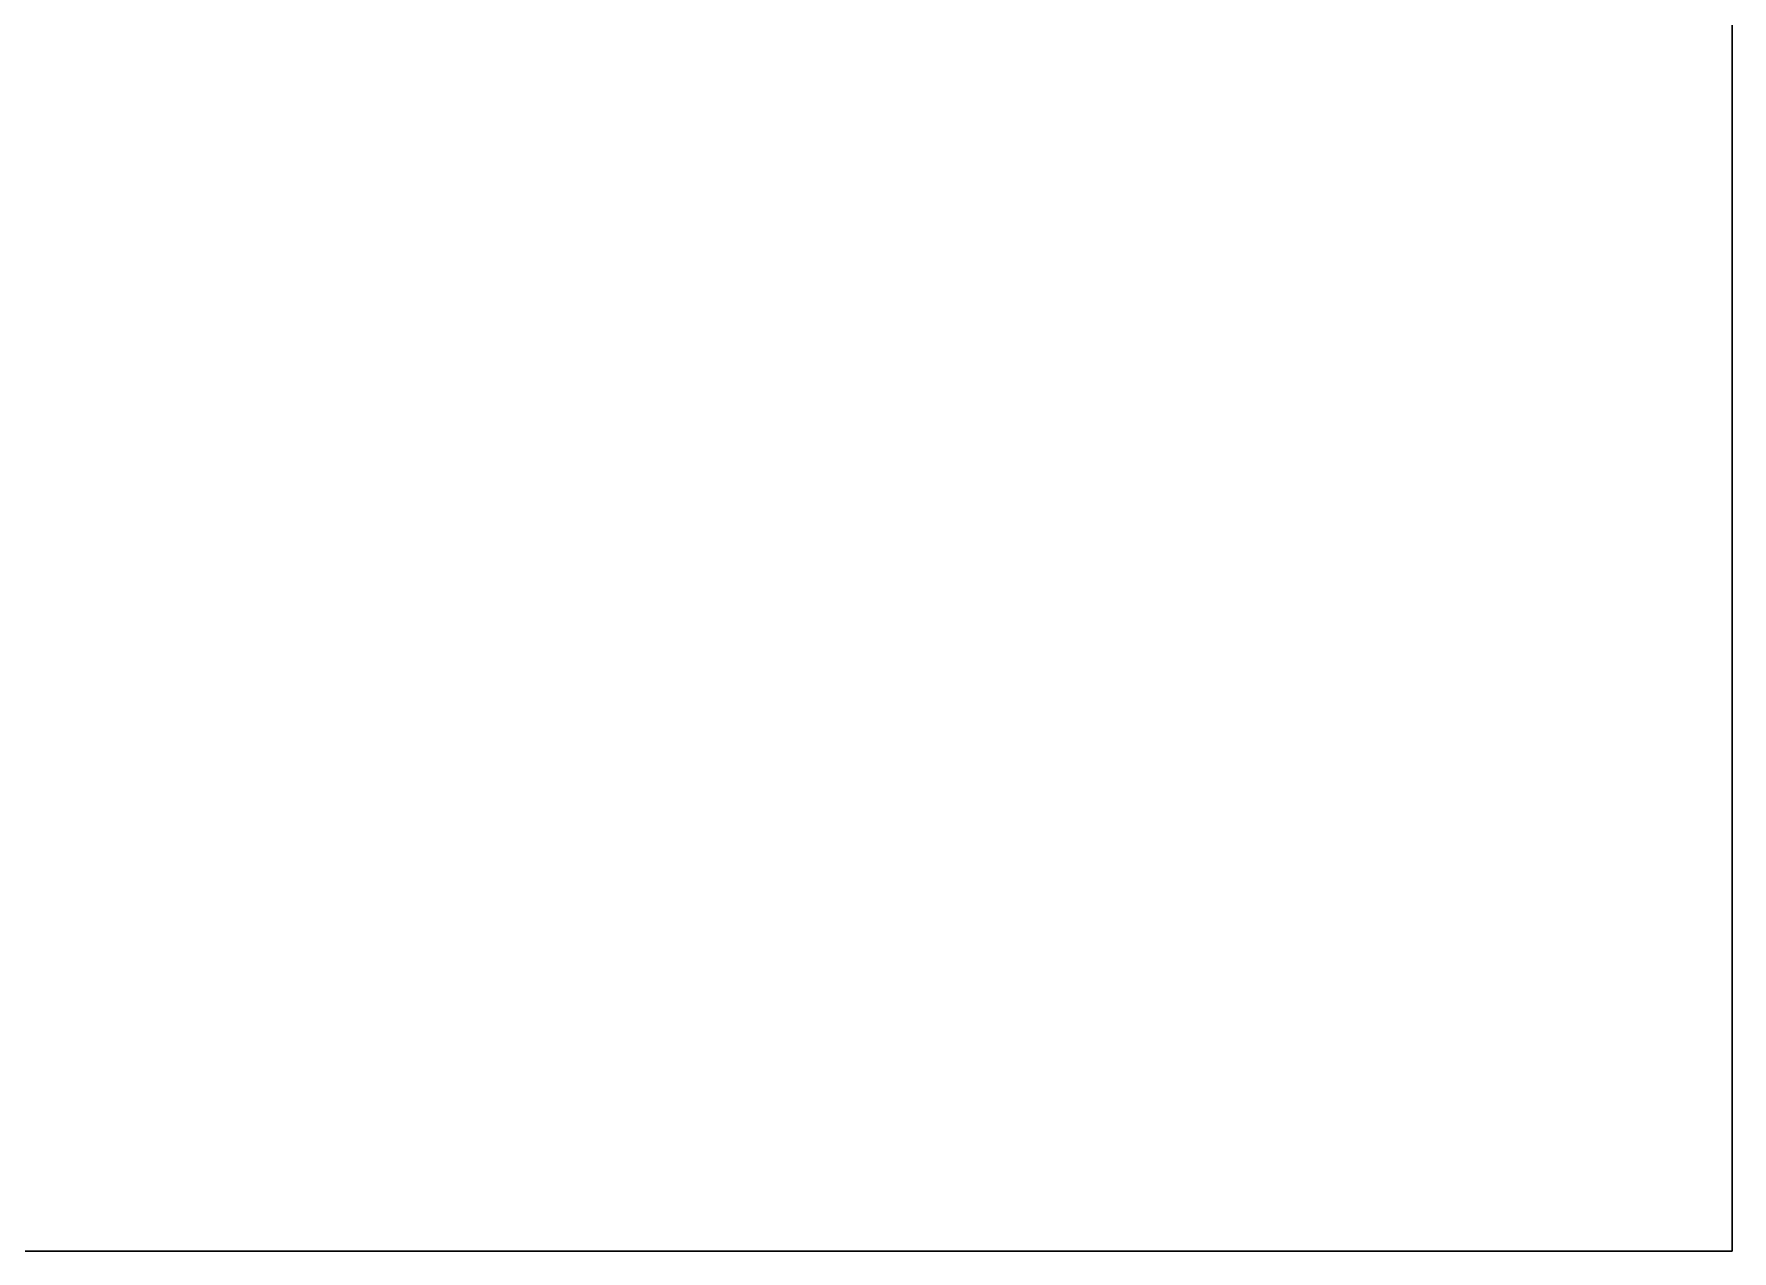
# Model space of a CAD drawing. Header units: metres. Extents: x -2.25 to 1.3, y -0.7 to 2.1.
# Drawn here: x -0.475 to 1.3, y -0.7 to 0.572 of the extents above; entities that cross this region are included whole.
import ezdxf

# ---------------------------------------------------------------- set-up
doc = ezdxf.new("R2010")
doc.units = ezdxf.units.M
doc.layers.add('BLOK_OZEL_PLATFORM', color=140, linetype='CONTINUOUS')

msp = doc.modelspace()

# ---------------------------------------------------------------- linework, layer by layer
at = {"layer": 'BLOK_OZEL_PLATFORM'}
for p, q in [((1.3, -0.7, -0.05), (1.3, 0.7, -0.05)), ((1.3, -0.7), (1.3, 0.7)), ((-1.3, -0.7, -0.05), (1.3, -0.7, -0.05)), ((-1.3, -0.7), (1.3, -0.7)), ((1.3, -0.7, -0.05), (1.3, -0.7))]:
    msp.add_line(p, q, dxfattribs=at)
for points in [[(-1.3, -0.7, -0.05), (1.3, -0.7, -0.05), (1.3, 0.7, -0.05), (-1.3, 0.7, -0.05)], [(-1.3, -0.7), (1.3, -0.7), (1.3, 0.7), (-1.3, 0.7)], [(1.3, -0.7, -0.05), (1.3, 0.7, -0.05), (1.3, 0.7), (1.3, -0.7)], [(-1.3, -0.7, -0.05), (1.3, -0.7, -0.05), (1.3, -0.7), (-1.3, -0.7)]]:
    msp.add_3dface(points, dxfattribs=at)

doc.saveas('drawing.dxf')
